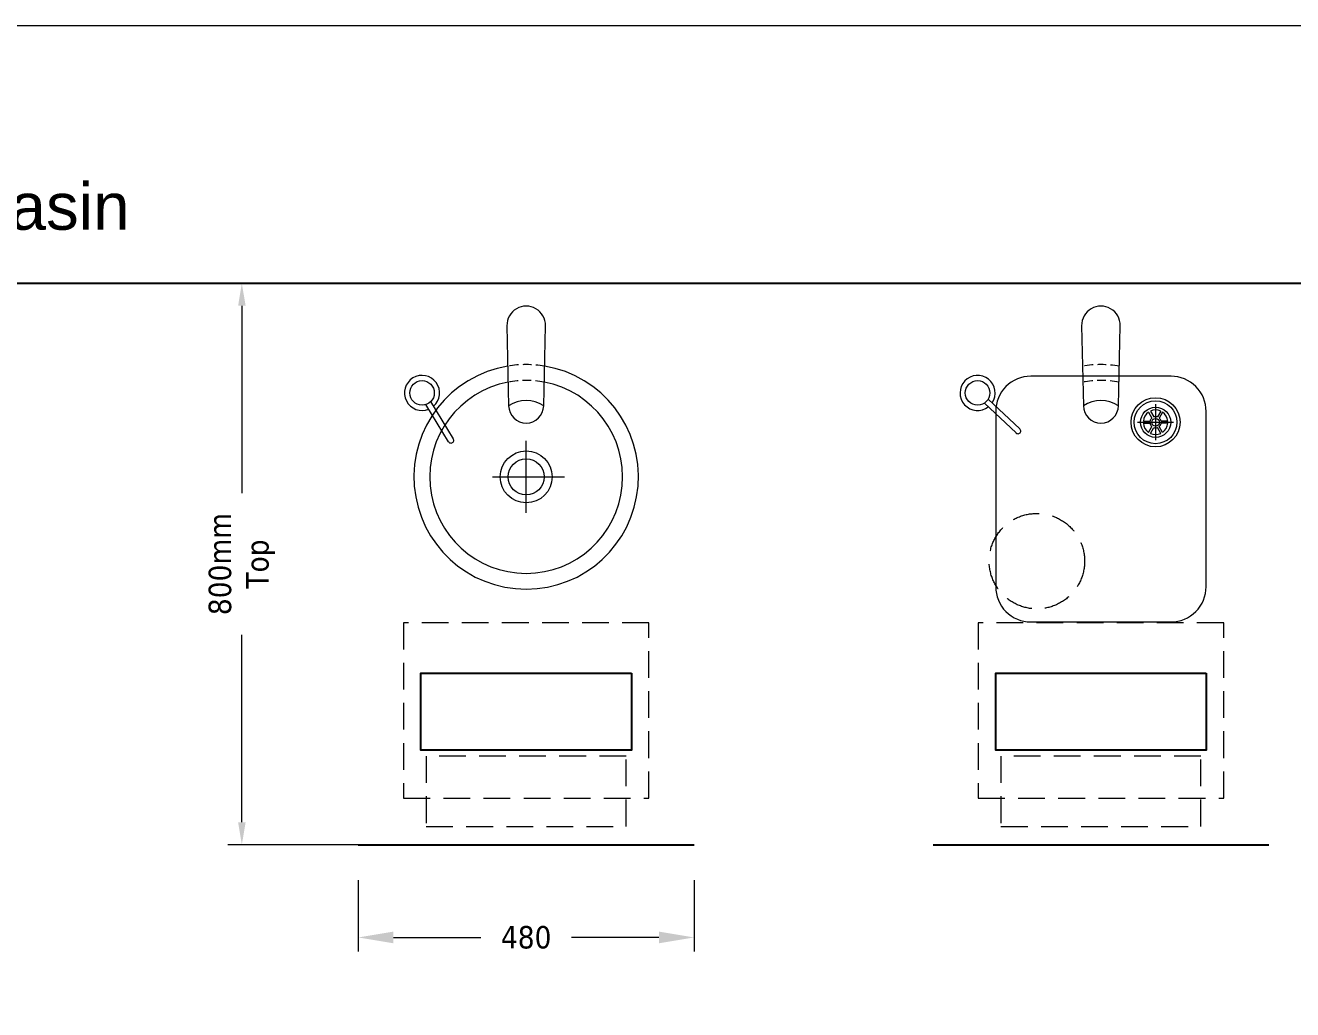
# Model space of a CAD drawing. Header units: millimetres. Extents: x 46649 to 61237, y -33954 to -18530.
# Drawn here: x 55256 to 57062, y -19933 to -18530 of the extents above; entities that cross this region are included whole.
import ezdxf

# ---------------------------------------------------------------- set-up
doc = ezdxf.new("R2010")
doc.units = ezdxf.units.MM
doc.linetypes.add('DASHED', pattern=[19.05, 12.7, -6.35])
doc.linetypes.add('HIDDEN', pattern=[0.375, 0.25, -0.125])
for name, color, linetype, lineweight in [('border', 7, 'Continuous', 0), ('e-5', 3, 'Continuous', 40), ('ed-1', 6, 'Continuous', 5), ('ed-3', 140, 'Continuous', 9), ('eo-1', 7, 'Continuous', 9), ('eo-3', 2, 'Continuous', 25), ('t-3', 2, 'Continuous', 25), ('t1-e', 1, 'Continuous', 5)]:
    doc.layers.add(name, color=color, linetype=linetype, lineweight=lineweight)
doc.styles.add('ARIAL', font='')
doc.styles.add('TAHOMA', font='', dxfattribs={"height": 32})
doc.styles.get('ARIAL').set_extended_font_data('Arial')
doc.styles.get('TAHOMA').set_extended_font_data('Tahoma')
doc.dimstyles.new('1-20', dxfattribs={"dimtxt": 32, "dimasz": 32, "dimexe": 20, "dimexo": 50, "dimgap": 30, "dimtad": 0, "dimtoh": 1, "dimdec": 5, "dimrnd": 5, "dimzin": 12, "dimdsep": 46, "dimtxsty": 'TAHOMA', "dimcen": -40, "dimclrd": 1, "dimclre": 6, "dimclrt": 2, "dimadec": 0, "dimazin": 0, "dimtfac": 1, "dimtdec": 5, "dimtmove": 0, "dimatfit": 0, "dimldrblk": 'DOT', "dimfxl": 1, "dimtolj": 1, "dimtzin": 12, "dimlwd": -1, "dimlwe": -1, "dimarcsym": 0})
doc.dimstyles.new('1-50', dxfattribs={"dimtxt": 32, "dimasz": 50, "dimexe": 20, "dimexo": 50, "dimgap": 30, "dimtad": 0, "dimtoh": 1, "dimdec": 5, "dimrnd": 5, "dimzin": 12, "dimdsep": 46, "dimtxsty": 'TAHOMA', "dimcen": -40, "dimclrd": 1, "dimclre": 6, "dimclrt": 2, "dimadec": 0, "dimazin": 0, "dimtfac": 1, "dimtdec": 5, "dimtmove": 0, "dimatfit": 0, "dimldrblk": 'DOT', "dimfxl": 1, "dimtolj": 1, "dimtzin": 12, "dimlwd": -1, "dimlwe": -1, "dimarcsym": 0})

# ---------------------------------------------------------------- blocks, each defined once
blk = doc.blocks.new('*D309')
at = {"layer": 'defpoints', "color": 0}
for p in [(55854.9, -18898), (55564.2, -19698), (55854.9, -19698)]:
    blk.add_point(p, dxfattribs=at)
at = {"layer": 't1-e', "color": 6}
for p, q in [((55804.9, -18898), (55544.2, -18898)), ((55804.9, -19698), (55544.2, -19698))]:
    blk.add_line(p, q, dxfattribs=at)
at = {"layer": 't1-e', "color": 1}
for p, q in [((55564.2, -18930), (55564.2, -19197.2)), ((55564.2, -19666), (55564.2, -19398.9))]:
    blk.add_line(p, q, dxfattribs=at)
for points in [[(55569.6, -18930), (55558.9, -18930), (55564.2, -18898)], [(55558.9, -19666), (55569.6, -19666), (55564.2, -19698)]]:
    blk.add_solid(points, dxfattribs=at)
at = {"layer": 't1-e', "color": 2, "insert": (55564.2, -19298), "char_height": 32, "attachment_point": 5, "rotation": 90, "style": 'TAHOMA'}
blk.add_mtext('\\A1;800mm\\PTop', dxfattribs=at)
blk = doc.blocks.new('_Dot')
at = {"layer": 'e-5', "lineweight": -2}
blk.add_line((-0.5, 0), (-1, 0), dxfattribs=at)
at = {"layer": 'e-5', "const_width": 0.5}
blk.add_lwpolyline([(-0.25, 0, 1), (0.25, 0, 1)], format="xyb", close=True, dxfattribs=at)
blk = doc.blocks.new('*D322')
at = {"layer": 'defpoints', "color": 0}
for p in [(55730.2, -19698.3), (56208.8, -19698.3), (56208.8, -19830.1)]:
    blk.add_point(p, dxfattribs=at)
at = {"layer": 'eo-1', "color": 6}
for p, q in [((55730.2, -19748.3), (55730.2, -19850.1)), ((56208.8, -19748.3), (56208.8, -19850.1))]:
    blk.add_line(p, q, dxfattribs=at)
at = {"layer": 'eo-1', "color": 1}
for p, q in [((55780.2, -19830.1), (55904.8, -19830.1)), ((56158.8, -19830.1), (56034.2, -19830.1))]:
    blk.add_line(p, q, dxfattribs=at)
for points in [[(55780.2, -19821.8), (55780.2, -19838.4), (55730.2, -19830.1)], [(56158.8, -19838.4), (56158.8, -19821.8), (56208.8, -19830.1)]]:
    blk.add_solid(points, dxfattribs=at)
at = {"layer": 'eo-1', "color": 2, "insert": (55969.5, -19830.1), "char_height": 32, "attachment_point": 5, "style": 'TAHOMA'}
blk.add_mtext('\\A1;480', dxfattribs=at)

msp = doc.modelspace()

# ---------------------------------------------------------------- linework, layer by layer
at = {"layer": 'border'}
msp.add_lwpolyline([(61237.47042, -18530.37398), (61237.47042, -33954.2691), (46649.3202, -33954.2691), (46649.3202, -18530.37398), (61237.47042, -18530.37398)], dxfattribs=at)
at = {"layer": 'ed-1'}
for p, q in [((55858.942956, -19123.733961), (55826.556319, -19070.792387)), ((55865.767291, -19119.559221), (55833.380654, -19066.617648)), ((56667.865486, -19111.258021), (56622.642189, -19068.754398)), ((56673.344337, -19105.428596), (56628.12104, -19062.924973)), ((56866.71553, -19070.388742), (56866.71553, -19121.49324)), ((56849.273912, -19094.488742), (56858.851391, -19094.488742)), ((56856.692672, -19081.639073), (56861.481411, -19089.933413)), ((56859.290748, -19080.139073), (56864.079488, -19088.433413)), ((56874.128268, -19080.139073), (56869.339528, -19088.433413)), ((56876.726344, -19081.639073), (56871.937604, -19089.933413)), ((56884.145104, -19094.488742), (56874.567625, -19094.488742)), ((56841.11553, -19095.988742), (56892.303486, -19095.988742)), ((56849.273912, -19097.488742), (56858.851391, -19097.488742)), ((56856.692672, -19110.338411), (56861.481411, -19102.044071)), ((56859.290748, -19111.838411), (56864.079488, -19103.544071)), ((56874.128268, -19111.838411), (56869.339528, -19103.544071)), ((56876.726344, -19110.338411), (56871.937604, -19102.044071)), ((56884.145104, -19097.488742), (56874.567625, -19097.488742)), ((55969.515339, -19225.03877), (55969.515339, -19122.312472)), ((55921.516346, -19173.812875), (56024.242644, -19173.812875))]:
    msp.add_line(p, q, dxfattribs=at)
for points in [[(55994.515339, -19072.448329, 0.2980897021), (55944.515339, -19072.448329, -2.323591242)], [(56813.770472, -19072.448329, 0.2980897021), (56763.770472, -19072.448329, -2.323591242)]]:
    msp.add_lwpolyline(points, format="xyb", dxfattribs=at)
for centre, radius in [((55821.078001, -19054.171977), 17.5), ((56612.967325, -19054.171977), 17.5), ((56866.715529, -19095.988742), 35), ((56866.709508, -19095.988742), 30.5), ((56866.715529, -19095.988742), 21.5), ((56866.709508, -19095.988742), 5.5)]:
    msp.add_circle(centre, radius, dxfattribs=at)
at = {"layer": 'ed-1', "linetype": 'HIDDEN', "ltscale": 50}
for centre, radius, start, end in [((55969.515339, -19173.812875), 160, 80.561643339, 99.438356661), ((56788.770472, -19173.812875), 160, 80.561643339, 99.438356661), ((55969.515339, -19173.812875), 137.472469, 79.20914961, 100.79085039), ((56788.770472, -19173.812875), 137.472469, 79.20914961, 100.79085039)]:
    msp.add_arc(centre, radius, start, end, dxfattribs=at)
at = {"layer": 'ed-1'}
for centre, radius, start, end in [((55821.078001, -19054.171977), 25, 310.662812737, 292.249023154), ((56612.967325, -19054.171977), 25, 325.982588756, 307.568794628), ((56866.709508, -19095.988742), 17.5, 124.917100088, 175.082900016), ((56866.709508, -19095.988742), 8, 130.80692246, 169.193076862), ((56866.709508, -19095.988742), 17.5, 64.917098699, 115.082901301), ((56866.709508, -19095.988742), 8, 70.806924107, 109.193075893), ((56866.709508, -19095.988742), 8, 10.806923138, 49.19307754), ((56866.709508, -19095.988742), 17.5, 4.917099984, 55.082899912), ((56670.531986, -19108.274768), 4.001252, 225.342465706, 48.208919531), ((56866.709508, -19095.988742), 17.5, 184.917099984, 235.082899912), ((56866.709508, -19095.988742), 8, 190.806923138, 229.19307754), ((56866.709508, -19095.988742), 17.5, 244.917098699, 295.082901301), ((56866.709508, -19095.988742), 8, 250.806924107, 289.193075893), ((56866.709508, -19095.988742), 8, 310.80692246, 349.193076862), ((56866.709508, -19095.988742), 17.5, 304.917100088, 355.082900016), ((55862.302898, -19121.56122), 4.001252, 210.022690939, 32.889144711)]:
    msp.add_arc(centre, radius, start, end, dxfattribs=at)
at = {"layer": 'ed-3', "linetype": 'DASHED', "ltscale": 3}
for points in [[(55794.515339, -19381.595559), (55794.515339, -19631.595559), (56144.515339, -19631.595559), (56144.515339, -19381.595559)], [(56613.770472, -19381.595559), (56613.770472, -19631.595559), (56963.770472, -19631.595559), (56963.770472, -19381.595559)], [(55827.015339, -19571.779312), (55827.015339, -19671.779312), (56112.015339, -19671.779312), (56112.015339, -19571.779312)], [(56646.270472, -19571.779312), (56646.270472, -19671.779312), (56931.270472, -19671.779312), (56931.270472, -19571.779312)]]:
    msp.add_lwpolyline(points, close=True, dxfattribs=at)
msp.add_circle((56697.520785, -19293.894973), 68.007353, dxfattribs=at)
at = {"layer": 'eo-1'}
for points in [[(55942.015339, -18958.398668), (55944.515339, -19072.448329, 0.9851059681), (55994.515339, -19072.448329), (55997.015339, -18958.398668, 1.015119218), (55942.015339, -18958.398668)], [(56761.270472, -18958.398668), (56763.770472, -19072.448329, 0.9851059681), (56813.770472, -19072.448329), (56816.270472, -18958.398668, 1.015119218), (56761.270472, -18958.398668)]]:
    msp.add_lwpolyline(points, format="xyb", dxfattribs=at)
at = {"layer": 'eo-1', "ltscale": 100}
msp.add_lwpolyline([(56638.770472, -19080.400254), (56638.770472, -19330.400254, 0.4142135624), (56688.770472, -19380.400254), (56888.770472, -19380.400254, 0.4142135624), (56938.770472, -19330.400254), (56938.770472, -19080.400254, 0.4142135624), (56888.770472, -19030.400254), (56688.770472, -19030.400254, 0.4142135624), (56638.770472, -19080.400254)], format="xyb", dxfattribs=at)
at = {"layer": 'eo-1'}
for radius in [37, 25.75]:
    msp.add_circle((55969.515339, -19173.812875), radius, dxfattribs=at)
for radius, start, end in [(160, 99.438356661, 80.561643339), (137.472469, 100.79085039, 79.20914961)]:
    msp.add_arc((55969.515339, -19173.812875), radius, start, end, dxfattribs=at)
at = {"layer": 'eo-3', "ltscale": 5}
for points in [[(59943.383374, -18898.029312), (47970.041647, -18898.029312)], [(55730.244395, -19698.279312), (56208.786284, -19698.279312)], [(56549.499527, -19698.279312), (57028.041416, -19698.279312)]]:
    msp.add_lwpolyline(points, dxfattribs=at)
at = {"layer": 'eo-3', "ltscale": 100}
for points in [[(56119.515339, -19453.279312), (56119.515339, -19563.279312), (55819.515339, -19563.279312), (55819.515339, -19453.279312), (56119.515339, -19453.279312)], [(56938.770472, -19453.279312), (56938.770472, -19563.279312), (56638.770472, -19563.279312), (56638.770472, -19453.279312), (56938.770472, -19453.279312)]]:
    msp.add_lwpolyline(points, dxfattribs=at)

# ---------------------------------------------------------------- texts
at = {"layer": 't-3', "color": 2, "insert": (54488.060697, -18754.974192), "char_height": 66.66666667, "width": 992.16245933, "attachment_point": 1, "style": 'ARIAL'}
msp.add_mtext('Semi-Recessed Basin', dxfattribs=at)

# ---------------------------------------------------------------- dimensions: what is measured, and where the dimension line sits
at = {"layer": 'eo-1'}
dim = msp.add_linear_dim(base=(56208.786284, -19830.085194), p1=(55730.244395, -19698.279312), p2=(56208.786284, -19698.279312), dimstyle='1-50', dxfattribs=at)
dim.commit()
dim.dimension.update_dxf_attribs({"geometry": '*D322', "text_midpoint": (55969.515339, -19830.085194)})
at = {"layer": 't1-e'}
dim = msp.add_linear_dim(base=(55564.235919, -19698.029312), p1=(55854.921047, -18898.029312), p2=(55854.921047, -19698.029312), angle=90, text='<>mm\\PTop', dimstyle='1-20', dxfattribs=at)
dim.commit()
dim.dimension.update_dxf_attribs({"geometry": '*D309', "text_midpoint": (55564.235919, -19298.029312)})

doc.saveas('drawing.dxf')
